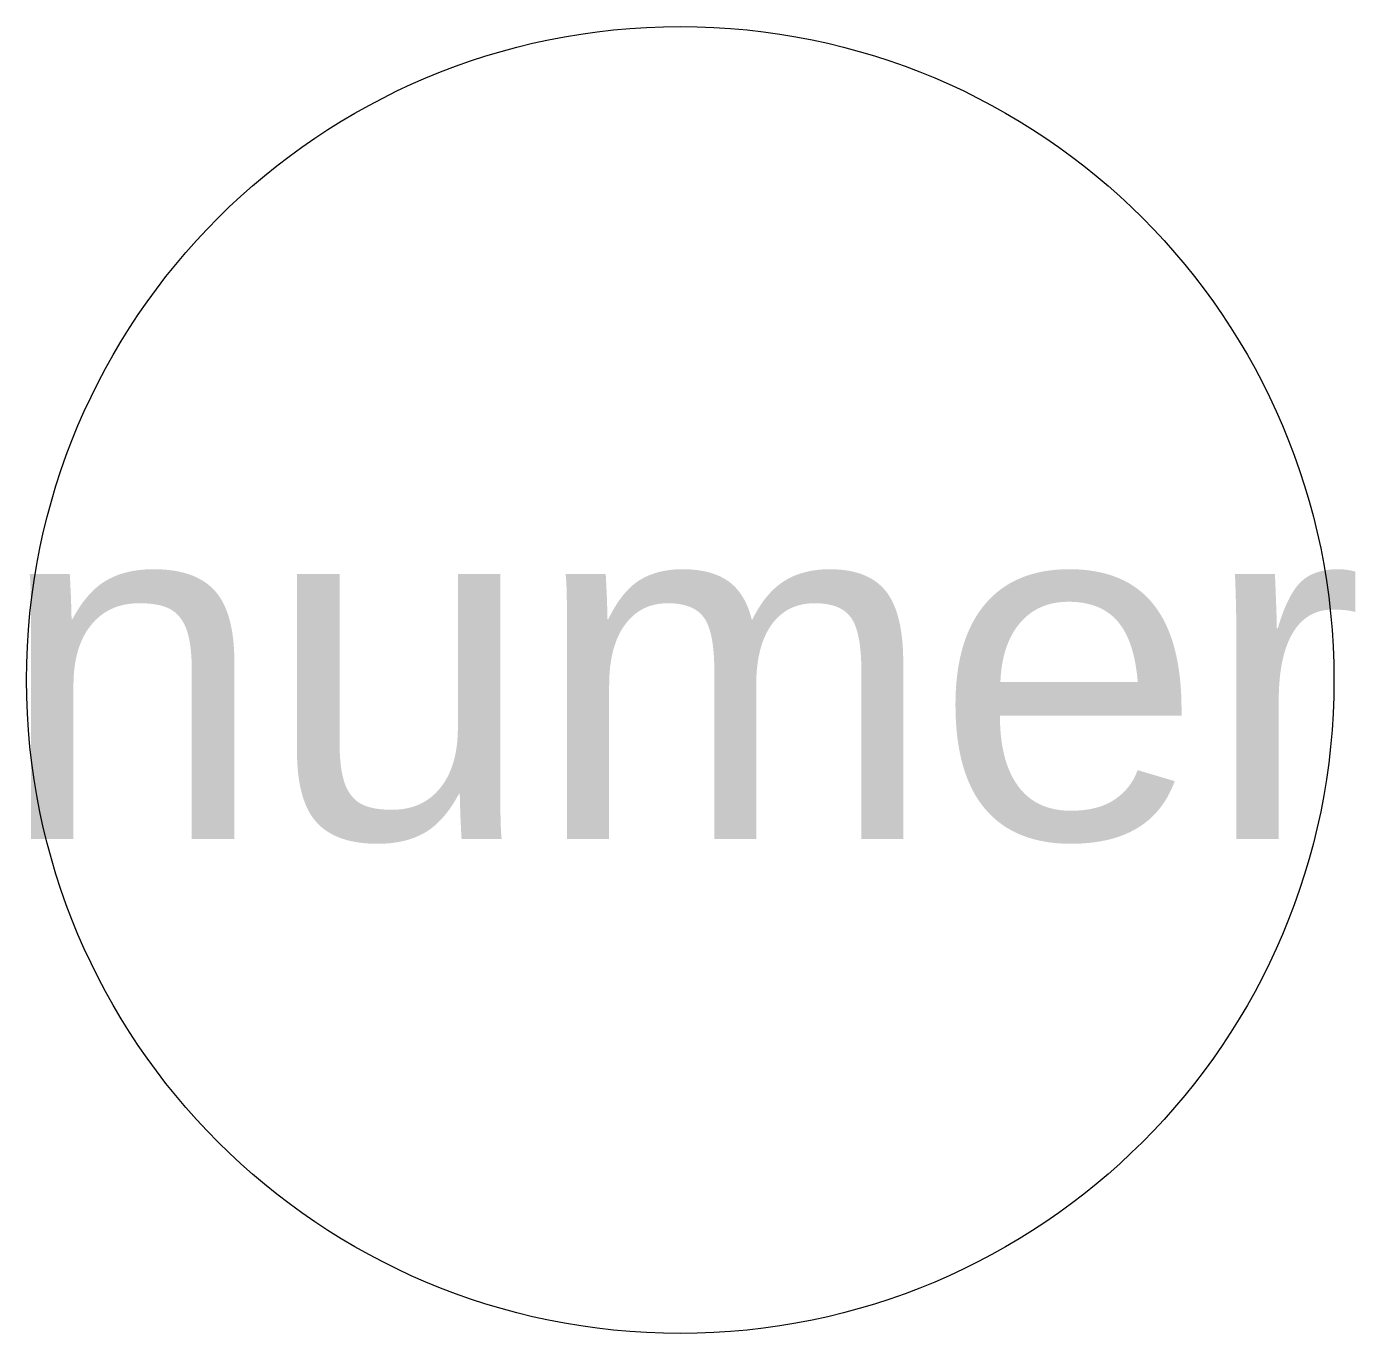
# Model space of a CAD drawing. Header units: millimetres. Extents: x -365 to 405, y -361 to 397.
import ezdxf
from ezdxf.enums import TextEntityAlignment as Align

# ---------------------------------------------------------------- set-up
doc = ezdxf.new("R2010")
doc.units = ezdxf.units.MM
doc.styles.add('GENERATED_STYLE_2', font='arial.ttf')

msp = doc.modelspace()

# ---------------------------------------------------------------- linework, layer by layer
at = {"linetype": 'Continuous'}
msp.add_circle((13.62, 18.15), 379.02, dxfattribs=at)

# ---------------------------------------------------------------- texts
at = {"style": 'GENERATED_STYLE_2'}
msp.add_attdef('numer', text='xx', height=200, dxfattribs=at).set_placement((13.79, -74.02), align=Align.CENTER)

doc.saveas('drawing.dxf')
